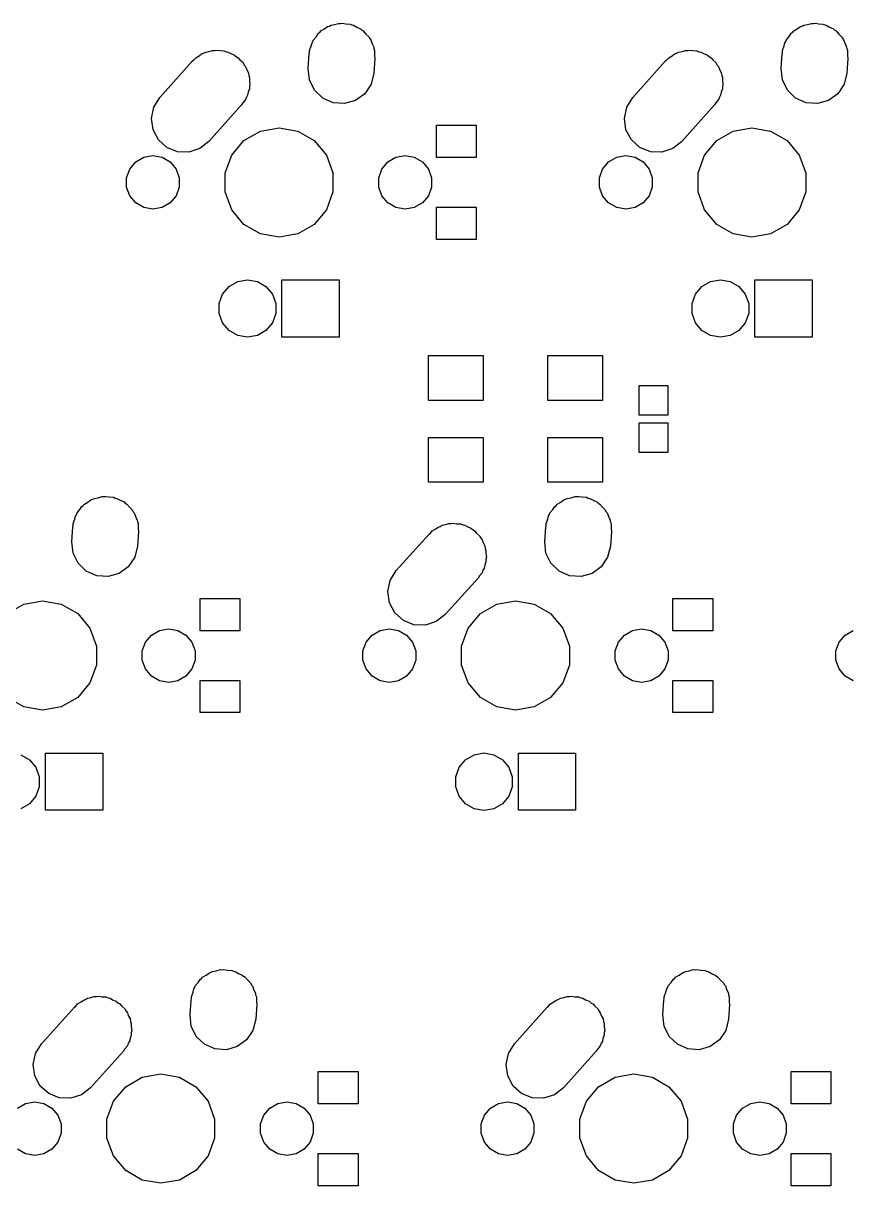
# Model space of a CAD drawing. Extents: x 50 to 349, y -142 to -48.
# Drawn here: x 256.4 to 289.69, y -97.55 to -50.74 of the extents above; entities that cross this region are included whole.
import ezdxf

# ---------------------------------------------------------------- set-up
doc = ezdxf.new("R2010")
doc.units = 0
doc.header["$MEASUREMENT"] = 0
doc.layers.add('BLACK', color=7, linetype='CONTINUOUS')

msp = doc.modelspace()

# ---------------------------------------------------------------- linework, layer by layer
at = {"layer": 'Black'}
for p, q in [((268.385, -51.0511), (268.527, -50.9691)), ((268.527, -50.9691), (268.658, -50.8735)), ((268.658, -50.8735), (268.727, -50.8538)), ((268.727, -50.8538), (268.785, -50.8202)), ((268.785, -50.8202), (268.937, -50.7934)), ((268.937, -50.7934), (269.101, -50.7462)), ((269.101, -50.7462), (269.175, -50.7514)), ((269.175, -50.7514), (269.24, -50.7399)), ((269.24, -50.7399), (269.388, -50.7661)), ((269.388, -50.7661), (269.56, -50.7779)), ((269.56, -50.7779), (269.629, -50.8085)), ((269.629, -50.8085), (269.695, -50.8202)), ((269.695, -50.8202), (269.828, -50.8971)), ((269.828, -50.8971), (269.98, -50.9647)), ((269.98, -50.9647), (270.033, -51.0152)), ((270.033, -51.0152), (270.095, -51.0511)), ((287.435, -51.0511), (287.577, -50.9691)), ((287.577, -50.9691), (287.708, -50.8735)), ((287.708, -50.8735), (287.777, -50.8538)), ((287.777, -50.8538), (287.835, -50.8202)), ((287.835, -50.8202), (287.987, -50.7934)), ((287.987, -50.7934), (288.151, -50.7462)), ((288.151, -50.7462), (288.225, -50.7514)), ((288.225, -50.7514), (288.29, -50.7399)), ((288.29, -50.7399), (288.438, -50.7661)), ((288.438, -50.7661), (288.61, -50.7779)), ((288.61, -50.7779), (288.679, -50.8085)), ((288.679, -50.8085), (288.745, -50.8202)), ((288.745, -50.8202), (288.878, -50.8971)), ((288.878, -50.8971), (289.03, -50.9647)), ((289.03, -50.9647), (289.083, -51.0152)), ((289.083, -51.0152), (289.145, -51.0511)), ((268.029, -51.5261), (268.061, -51.4789)), ((268.061, -51.4789), (268.088, -51.405)), ((268.088, -51.405), (268.204, -51.2673)), ((268.204, -51.2673), (268.286, -51.1443)), ((268.286, -51.1443), (268.339, -51.1061)), ((268.339, -51.1061), (268.385, -51.0511)), ((270.095, -51.0511), (270.2, -51.1768)), ((270.2, -51.1768), (270.312, -51.284)), ((270.312, -51.284), (270.341, -51.3447)), ((270.341, -51.3447), (270.392, -51.405)), ((270.392, -51.405), (270.453, -51.5738)), ((287.079, -51.5261), (287.111, -51.4789)), ((287.111, -51.4789), (287.138, -51.405)), ((287.138, -51.405), (287.254, -51.2673)), ((287.254, -51.2673), (287.336, -51.1443)), ((287.336, -51.1443), (287.389, -51.1061)), ((287.389, -51.1061), (287.435, -51.0511)), ((289.145, -51.0511), (289.25, -51.1768)), ((289.25, -51.1768), (289.362, -51.284)), ((289.362, -51.284), (289.391, -51.3447)), ((289.391, -51.3447), (289.442, -51.405)), ((289.442, -51.405), (289.503, -51.5738)), ((263.582, -51.9746), (263.661, -51.9488)), ((263.661, -51.9488), (263.745, -51.9002)), ((263.745, -51.9002), (263.885, -51.8754)), ((263.885, -51.8754), (264.019, -51.8317)), ((264.019, -51.8317), (264.115, -51.8349)), ((264.115, -51.8349), (264.2, -51.8199)), ((264.2, -51.8199), (264.324, -51.8418)), ((264.324, -51.8418), (264.479, -51.8469)), ((264.479, -51.8469), (264.578, -51.8865)), ((264.578, -51.8865), (264.655, -51.9002)), ((264.655, -51.9002), (264.754, -51.9576)), ((264.754, -51.9576), (264.906, -52.0186)), ((267.919, -51.9727), (267.93, -51.926)), ((267.93, -51.839), (267.998, -51.6522)), ((267.93, -51.926), (267.93, -51.839)), ((267.998, -51.6522), (268.029, -51.5261)), ((270.453, -51.5738), (270.514, -51.6974)), ((270.514, -51.6974), (270.52, -51.7573)), ((270.52, -51.7573), (270.55, -51.839)), ((270.55, -51.839), (270.55, -52.0378)), ((282.632, -51.9746), (282.711, -51.9488)), ((282.711, -51.9488), (282.795, -51.9002)), ((282.795, -51.9002), (282.935, -51.8754)), ((282.935, -51.8754), (283.069, -51.8317)), ((283.069, -51.8317), (283.165, -51.8349)), ((283.165, -51.8349), (283.25, -51.8199)), ((283.25, -51.8199), (283.374, -51.8418)), ((283.374, -51.8418), (283.529, -51.8469)), ((283.529, -51.8469), (283.628, -51.8865)), ((283.628, -51.8865), (283.705, -51.9002)), ((283.705, -51.9002), (283.804, -51.9576)), ((283.804, -51.9576), (283.956, -52.0186)), ((286.969, -51.9727), (286.98, -51.926)), ((286.98, -51.839), (287.048, -51.6522)), ((286.98, -51.926), (286.98, -51.839)), ((287.048, -51.6522), (287.079, -51.5261)), ((289.503, -51.5738), (289.564, -51.6974)), ((289.564, -51.6974), (289.57, -51.7573)), ((289.57, -51.7573), (289.6, -51.839)), ((289.6, -51.839), (289.6, -52.0378)), ((261.898, -53.7317), (263.22, -52.2586)), ((263.22, -52.2586), (263.274, -52.2163)), ((263.274, -52.2163), (263.345, -52.1311)), ((263.345, -52.1311), (263.486, -52.0497)), ((263.486, -52.0497), (263.582, -51.9746)), ((264.906, -52.0186), (264.989, -52.0932)), ((264.989, -52.0932), (265.055, -52.1311)), ((265.055, -52.1311), (265.126, -52.2162)), ((265.126, -52.2162), (265.249, -52.3259)), ((265.249, -52.3259), (265.301, -52.4249)), ((265.301, -52.4249), (265.352, -52.485)), ((267.878, -52.565), (267.919, -51.9727)), ((270.562, -52.155), (270.521, -52.7473)), ((270.55, -52.0378), (270.562, -52.155)), ((280.948, -53.7317), (282.27, -52.2586)), ((282.27, -52.2586), (282.324, -52.2163)), ((282.324, -52.2163), (282.395, -52.1311)), ((282.395, -52.1311), (282.536, -52.0497)), ((282.536, -52.0497), (282.632, -51.9746)), ((283.956, -52.0186), (284.039, -52.0932)), ((284.039, -52.0932), (284.105, -52.1311)), ((284.105, -52.1311), (284.176, -52.2162)), ((284.176, -52.2162), (284.299, -52.3259)), ((284.299, -52.3259), (284.351, -52.4249)), ((284.351, -52.4249), (284.402, -52.485)), ((286.928, -52.565), (286.969, -51.9727)), ((289.612, -52.155), (289.571, -52.7473)), ((289.6, -52.0378), (289.612, -52.155)), ((265.352, -52.485), (265.391, -52.5929)), ((265.391, -52.5929), (265.465, -52.7318)), ((265.465, -52.7318), (265.48, -52.8383)), ((265.48, -52.8383), (265.51, -52.919)), ((267.926, -53.0226), (267.878, -52.565)), ((270.521, -52.7473), (270.411, -53.1939)), ((284.402, -52.485), (284.441, -52.5929)), ((284.441, -52.5929), (284.515, -52.7318)), ((284.515, -52.7318), (284.53, -52.8383)), ((284.53, -52.8383), (284.56, -52.919)), ((286.976, -53.0226), (286.928, -52.565)), ((289.571, -52.7473), (289.461, -53.1939)), ((265.51, -52.919), (265.51, -53.0447)), ((265.51, -53.0447), (265.53, -53.1874)), ((265.53, -53.1874), (265.51, -53.2837)), ((265.51, -53.2837), (265.51, -53.381)), ((268.128, -53.436), (267.926, -53.0226)), ((270.411, -53.1939), (270.154, -53.5757)), ((284.56, -52.919), (284.56, -53.0447)), ((284.56, -53.0447), (284.58, -53.1874)), ((284.58, -53.1874), (284.56, -53.2837)), ((284.56, -53.2837), (284.56, -53.381)), ((287.178, -53.436), (286.976, -53.0226)), ((289.461, -53.1939), (289.204, -53.5757)), ((261.655, -54.1223), (261.898, -53.7317)), ((265.352, -53.815), (265.247, -53.9397)), ((265.39, -53.7105), (265.352, -53.815)), ((265.435, -53.6377), (265.39, -53.7105)), ((265.461, -53.5147), (265.435, -53.6377)), ((265.51, -53.381), (265.461, -53.5147)), ((268.46, -53.7553), (268.128, -53.436)), ((268.88, -53.9421), (268.46, -53.7553)), ((270.154, -53.5757), (269.782, -53.8465)), ((280.705, -54.1223), (280.948, -53.7317)), ((284.402, -53.815), (284.297, -53.9397)), ((284.44, -53.7105), (284.402, -53.815)), ((284.485, -53.6377), (284.44, -53.7105)), ((284.511, -53.5147), (284.485, -53.6377)), ((284.56, -53.381), (284.511, -53.5147)), ((287.51, -53.7553), (287.178, -53.436)), ((287.93, -53.9421), (287.51, -53.7553)), ((289.204, -53.5757), (288.832, -53.8465)), ((261.56, -54.5726), (261.655, -54.1223)), ((265.192, -54.0283), (263.87, -55.5014)), ((265.247, -53.9397), (265.192, -54.0283)), ((269.339, -53.9738), (268.88, -53.9421)), ((269.782, -53.8465), (269.339, -53.9738)), ((280.61, -54.5726), (280.705, -54.1223)), ((284.242, -54.0283), (282.92, -55.5014)), ((284.297, -53.9397), (284.242, -54.0283)), ((288.389, -53.9738), (287.93, -53.9421)), ((288.832, -53.8465), (288.389, -53.9738)), ((261.625, -55.0282), (261.56, -54.5726)), ((280.675, -55.0282), (280.61, -54.5726)), ((261.841, -55.4341), (261.625, -55.0282)), ((265.284, -55.463), (265.947, -55.0805)), ((265.947, -55.0805), (266.7, -54.9477)), ((266.7, -54.9477), (267.453, -55.0805)), ((267.453, -55.0805), (268.116, -55.463)), ((273.044, -56.15), (273.044, -54.85)), ((273.044, -54.85), (274.644, -54.85)), ((274.644, -54.85), (274.644, -56.15)), ((280.891, -55.4341), (280.675, -55.0282)), ((284.334, -55.463), (284.997, -55.0805)), ((284.997, -55.0805), (285.75, -54.9477)), ((285.75, -54.9477), (286.503, -55.0805)), ((286.503, -55.0805), (287.166, -55.463)), ((262.184, -55.7414), (261.841, -55.4341)), ((263.87, -55.5014), (263.508, -55.7854)), ((264.793, -56.0489), (265.284, -55.463)), ((268.116, -55.463), (268.607, -56.0489)), ((281.234, -55.7414), (280.891, -55.4341)), ((282.92, -55.5014), (282.558, -55.7854)), ((283.843, -56.0489), (284.334, -55.463)), ((287.166, -55.463), (287.657, -56.0489)), ((260.926, -56.3234), (261.251, -56.136)), ((261.251, -56.136), (261.62, -56.0709)), ((261.62, -56.0709), (261.989, -56.136)), ((261.989, -56.136), (262.314, -56.3234)), ((262.611, -55.9131), (262.184, -55.7414)), ((263.071, -55.9283), (262.611, -55.9131)), ((263.508, -55.7854), (263.071, -55.9283)), ((264.531, -56.7676), (264.793, -56.0489)), ((268.607, -56.0489), (268.869, -56.7676)), ((271.086, -56.3234), (271.411, -56.136)), ((271.411, -56.136), (271.78, -56.0709)), ((271.78, -56.0709), (272.149, -56.136)), ((272.149, -56.136), (272.474, -56.3234)), ((274.644, -56.15), (273.044, -56.15)), ((279.976, -56.3234), (280.301, -56.136)), ((280.301, -56.136), (280.67, -56.0709)), ((280.67, -56.0709), (281.039, -56.136)), ((281.039, -56.136), (281.364, -56.3234)), ((281.661, -55.9131), (281.234, -55.7414)), ((282.121, -55.9283), (281.661, -55.9131)), ((282.558, -55.7854), (282.121, -55.9283)), ((283.581, -56.7676), (283.843, -56.0489)), ((287.657, -56.0489), (287.919, -56.7676)), ((260.557, -56.9626), (260.685, -56.6104)), ((260.685, -56.6104), (260.926, -56.3234)), ((262.314, -56.3234), (262.555, -56.6104)), ((262.555, -56.6104), (262.683, -56.9626)), ((270.717, -56.9626), (270.845, -56.6104)), ((270.845, -56.6104), (271.086, -56.3234)), ((272.474, -56.3234), (272.715, -56.6104)), ((272.715, -56.6104), (272.843, -56.9626)), ((279.607, -56.9626), (279.735, -56.6104)), ((279.735, -56.6104), (279.976, -56.3234)), ((281.364, -56.3234), (281.605, -56.6104)), ((281.605, -56.6104), (281.733, -56.9626)), ((260.557, -57.3374), (260.557, -56.9626)), ((262.683, -56.9626), (262.683, -57.3374)), ((264.531, -57.5324), (264.531, -56.7676)), ((268.869, -56.7676), (268.869, -57.5324)), ((270.717, -57.3374), (270.717, -56.9626)), ((272.843, -56.9626), (272.843, -57.3374)), ((279.607, -57.3374), (279.607, -56.9626)), ((281.733, -56.9626), (281.733, -57.3374)), ((283.581, -57.5324), (283.581, -56.7676)), ((287.919, -56.7676), (287.919, -57.5324)), ((260.685, -57.6896), (260.557, -57.3374)), ((262.683, -57.3374), (262.555, -57.6896)), ((264.793, -58.2511), (264.531, -57.5324)), ((268.869, -57.5324), (268.607, -58.2511)), ((270.845, -57.6896), (270.717, -57.3374)), ((272.843, -57.3374), (272.715, -57.6896)), ((279.735, -57.6896), (279.607, -57.3374)), ((281.733, -57.3374), (281.605, -57.6896)), ((283.843, -58.2511), (283.581, -57.5324)), ((287.919, -57.5324), (287.657, -58.2511)), ((260.926, -57.9766), (260.685, -57.6896)), ((261.251, -58.164), (260.926, -57.9766)), ((262.314, -57.9766), (261.989, -58.164)), ((262.555, -57.6896), (262.314, -57.9766)), ((271.086, -57.9766), (270.845, -57.6896)), ((271.411, -58.164), (271.086, -57.9766)), ((272.474, -57.9766), (272.149, -58.164)), ((272.715, -57.6896), (272.474, -57.9766)), ((279.976, -57.9766), (279.735, -57.6896)), ((280.301, -58.164), (279.976, -57.9766)), ((281.364, -57.9766), (281.039, -58.164)), ((281.605, -57.6896), (281.364, -57.9766)), ((261.62, -58.2291), (261.251, -58.164)), ((261.989, -58.164), (261.62, -58.2291)), ((265.284, -58.837), (264.793, -58.2511)), ((268.607, -58.2511), (268.116, -58.837)), ((271.78, -58.2291), (271.411, -58.164)), ((272.149, -58.164), (271.78, -58.2291)), ((273.044, -59.45), (273.044, -58.15)), ((273.044, -58.15), (274.644, -58.15)), ((274.644, -58.15), (274.644, -59.45)), ((280.67, -58.2291), (280.301, -58.164)), ((281.039, -58.164), (280.67, -58.2291)), ((284.334, -58.837), (283.843, -58.2511)), ((287.657, -58.2511), (287.166, -58.837)), ((265.947, -59.2195), (265.284, -58.837)), ((268.116, -58.837), (267.453, -59.2195)), ((284.997, -59.2195), (284.334, -58.837)), ((287.166, -58.837), (286.503, -59.2195)), ((266.7, -59.3523), (265.947, -59.2195)), ((267.453, -59.2195), (266.7, -59.3523)), ((285.75, -59.3523), (284.997, -59.2195)), ((286.503, -59.2195), (285.75, -59.3523)), ((274.644, -59.45), (273.044, -59.45)), ((264.686, -61.3438), (265.034, -61.1429)), ((265.034, -61.1429), (265.43, -61.0731)), ((265.43, -61.0731), (265.826, -61.1429)), ((265.826, -61.1429), (266.174, -61.3438)), ((266.817, -63.3825), (266.817, -61.0775)), ((266.817, -61.0775), (269.123, -61.0775)), ((269.123, -61.0775), (269.123, -63.3825)), ((283.736, -61.3438), (284.084, -61.1429)), ((284.084, -61.1429), (284.48, -61.0731)), ((284.48, -61.0731), (284.876, -61.1429)), ((284.876, -61.1429), (285.224, -61.3438)), ((285.868, -63.3825), (285.868, -61.0775)), ((285.868, -61.0775), (288.173, -61.0775)), ((288.173, -61.0775), (288.173, -63.3825)), ((264.291, -62.0291), (264.428, -61.6515)), ((264.428, -61.6515), (264.686, -61.3438)), ((266.174, -61.3438), (266.432, -61.6515)), ((266.432, -61.6515), (266.569, -62.0291)), ((283.341, -62.0291), (283.478, -61.6515)), ((283.478, -61.6515), (283.736, -61.3438)), ((285.224, -61.3438), (285.482, -61.6515)), ((285.482, -61.6515), (285.619, -62.0291)), ((264.291, -62.4309), (264.291, -62.0291)), ((266.569, -62.0291), (266.569, -62.4309)), ((283.341, -62.4309), (283.341, -62.0291)), ((285.619, -62.0291), (285.619, -62.4309)), ((264.428, -62.8085), (264.291, -62.4309)), ((266.569, -62.4309), (266.432, -62.8085)), ((283.478, -62.8085), (283.341, -62.4309)), ((285.619, -62.4309), (285.482, -62.8085)), ((264.686, -63.1162), (264.428, -62.8085)), ((265.034, -63.3171), (264.686, -63.1162)), ((266.174, -63.1162), (265.826, -63.3171)), ((266.432, -62.8085), (266.174, -63.1162)), ((283.736, -63.1162), (283.478, -62.8085)), ((284.084, -63.3171), (283.736, -63.1162)), ((285.224, -63.1162), (284.876, -63.3171)), ((285.482, -62.8085), (285.224, -63.1162)), ((265.43, -63.3869), (265.034, -63.3171)), ((265.826, -63.3171), (265.43, -63.3869)), ((269.123, -63.3825), (266.817, -63.3825)), ((284.48, -63.3869), (284.084, -63.3171)), ((284.876, -63.3171), (284.48, -63.3869)), ((288.173, -63.3825), (285.868, -63.3825)), ((272.725, -65.925), (272.725, -64.125)), ((272.725, -64.125), (274.925, -64.125)), ((274.925, -64.125), (274.925, -65.925)), ((277.525, -65.925), (277.525, -64.125)), ((277.525, -64.125), (279.725, -64.125)), ((279.725, -64.125), (279.725, -65.925)), ((281.206, -66.525), (281.206, -65.325)), ((281.206, -65.325), (282.356, -65.325)), ((282.356, -65.325), (282.356, -66.525)), ((274.925, -65.925), (272.725, -65.925)), ((279.725, -65.925), (277.525, -65.925)), ((282.356, -66.525), (281.206, -66.525)), ((281.206, -68.025), (281.206, -66.825)), ((281.206, -66.825), (282.356, -66.825)), ((282.356, -66.825), (282.356, -68.025)), ((272.725, -69.225), (272.725, -67.425)), ((272.725, -67.425), (274.925, -67.425)), ((274.925, -67.425), (274.925, -69.225)), ((277.525, -69.225), (277.525, -67.425)), ((277.525, -67.425), (279.725, -67.425)), ((279.725, -67.425), (279.725, -69.225)), ((282.356, -68.025), (281.206, -68.025)), ((274.925, -69.225), (272.725, -69.225)), ((279.725, -69.225), (277.525, -69.225)), ((258.679, -70.3173), (258.761, -70.1943)), ((258.761, -70.1943), (258.814, -70.1561)), ((258.814, -70.1561), (258.86, -70.1011)), ((258.86, -70.1011), (259.002, -70.0191)), ((259.002, -70.0191), (259.133, -69.9235)), ((259.133, -69.9235), (259.202, -69.9038)), ((259.202, -69.9038), (259.26, -69.8702)), ((259.26, -69.8702), (259.412, -69.8434)), ((259.412, -69.8434), (259.576, -69.7962)), ((259.576, -69.7962), (259.65, -69.8014)), ((259.65, -69.8014), (259.715, -69.7899)), ((259.715, -69.7899), (259.863, -69.8161)), ((259.863, -69.8161), (260.035, -69.8279)), ((260.035, -69.8279), (260.104, -69.8584)), ((260.104, -69.8584), (260.17, -69.8702)), ((260.17, -69.8702), (260.303, -69.9471)), ((260.303, -69.9471), (260.455, -70.0147)), ((260.455, -70.0147), (260.508, -70.0652)), ((260.508, -70.0652), (260.57, -70.1011)), ((260.57, -70.1011), (260.675, -70.2268)), ((277.729, -70.3173), (277.811, -70.1943)), ((277.811, -70.1943), (277.864, -70.1561)), ((277.864, -70.1561), (277.91, -70.1011)), ((277.91, -70.1011), (278.052, -70.0191)), ((278.052, -70.0191), (278.183, -69.9235)), ((278.183, -69.9235), (278.252, -69.9038)), ((278.252, -69.9038), (278.31, -69.8702)), ((278.31, -69.8702), (278.462, -69.8434)), ((278.462, -69.8434), (278.626, -69.7962)), ((278.626, -69.7962), (278.7, -69.8014)), ((278.7, -69.8014), (278.765, -69.7899)), ((278.765, -69.7899), (278.913, -69.8161)), ((278.913, -69.8161), (279.085, -69.8279)), ((279.085, -69.8279), (279.154, -69.8584)), ((279.154, -69.8584), (279.22, -69.8702)), ((279.22, -69.8702), (279.353, -69.9471)), ((279.353, -69.9471), (279.505, -70.0147)), ((279.505, -70.0147), (279.558, -70.0652)), ((279.558, -70.0652), (279.62, -70.1011)), ((279.62, -70.1011), (279.725, -70.2268)), ((258.473, -70.7022), (258.504, -70.5761)), ((258.504, -70.5761), (258.536, -70.5289)), ((258.536, -70.5289), (258.563, -70.455)), ((258.563, -70.455), (258.679, -70.3173)), ((260.675, -70.2268), (260.787, -70.334)), ((260.787, -70.334), (260.816, -70.3947)), ((260.816, -70.3947), (260.867, -70.455)), ((260.867, -70.455), (260.928, -70.6238)), ((260.928, -70.6238), (260.989, -70.7474)), ((277.523, -70.7022), (277.554, -70.5761)), ((277.554, -70.5761), (277.586, -70.5289)), ((277.586, -70.5289), (277.613, -70.455)), ((277.613, -70.455), (277.729, -70.3173)), ((279.725, -70.2268), (279.837, -70.334)), ((279.837, -70.334), (279.866, -70.3947)), ((279.866, -70.3947), (279.917, -70.455)), ((279.917, -70.455), (279.978, -70.6238)), ((279.978, -70.6238), (280.039, -70.7474)), ((258.353, -71.615), (258.394, -71.0227)), ((258.394, -71.0227), (258.405, -70.976)), ((258.405, -70.889), (258.473, -70.7022)), ((258.405, -70.976), (258.405, -70.889)), ((260.989, -70.7474), (260.995, -70.8073)), ((260.995, -70.8073), (261.025, -70.889)), ((261.025, -70.889), (261.025, -71.0878)), ((261.025, -71.0878), (261.037, -71.205)), ((272.87, -71.1811), (273.011, -71.0997)), ((273.011, -71.0997), (273.107, -71.0246)), ((273.107, -71.0246), (273.186, -70.9988)), ((273.186, -70.9988), (273.27, -70.9502)), ((273.27, -70.9502), (273.41, -70.9254)), ((273.41, -70.9254), (273.544, -70.8817)), ((273.544, -70.8817), (273.64, -70.8849)), ((273.64, -70.8849), (273.725, -70.8699)), ((273.725, -70.8699), (273.849, -70.8918)), ((273.849, -70.8918), (274.004, -70.8969)), ((274.004, -70.8969), (274.103, -70.9365)), ((274.103, -70.9365), (274.18, -70.9502)), ((274.18, -70.9502), (274.279, -71.0076)), ((274.279, -71.0076), (274.431, -71.0686)), ((274.431, -71.0686), (274.514, -71.1432)), ((274.514, -71.1432), (274.58, -71.1811)), ((277.403, -71.615), (277.444, -71.0227)), ((277.444, -71.0227), (277.455, -70.976)), ((277.455, -70.889), (277.523, -70.7022)), ((277.455, -70.976), (277.455, -70.889)), ((280.039, -70.7474), (280.045, -70.8073)), ((280.045, -70.8073), (280.075, -70.889)), ((280.075, -70.889), (280.075, -71.0878)), ((280.075, -71.0878), (280.087, -71.205)), ((258.401, -72.0726), (258.353, -71.615)), ((261.037, -71.205), (260.996, -71.7973)), ((271.423, -72.7817), (272.745, -71.3086)), ((272.745, -71.3086), (272.799, -71.2663)), ((272.799, -71.2663), (272.87, -71.1811)), ((274.58, -71.1811), (274.651, -71.2662)), ((274.651, -71.2662), (274.774, -71.3759)), ((274.774, -71.3759), (274.826, -71.4749)), ((274.826, -71.4749), (274.877, -71.535)), ((274.877, -71.535), (274.916, -71.6429)), ((277.451, -72.0726), (277.403, -71.615)), ((280.087, -71.205), (280.046, -71.7973)), ((258.603, -72.486), (258.401, -72.0726)), ((260.996, -71.7973), (260.886, -72.2439)), ((274.916, -71.6429), (274.99, -71.7818)), ((274.99, -71.7818), (275.005, -71.8883)), ((275.005, -71.8883), (275.035, -71.969)), ((275.035, -71.969), (275.035, -72.0947)), ((277.653, -72.486), (277.451, -72.0726)), ((280.046, -71.7973), (279.936, -72.2439)), ((258.935, -72.8053), (258.603, -72.486)), ((260.886, -72.2439), (260.629, -72.6257)), ((275.035, -72.431), (274.986, -72.5647)), ((275.035, -72.0947), (275.055, -72.2374)), ((275.055, -72.2374), (275.035, -72.3337)), ((275.035, -72.3337), (275.035, -72.431)), ((277.985, -72.8053), (277.653, -72.486)), ((279.936, -72.2439), (279.679, -72.6257)), ((259.355, -72.9921), (258.935, -72.8053)), ((259.814, -73.0238), (259.355, -72.9921)), ((260.257, -72.8965), (259.814, -73.0238)), ((260.629, -72.6257), (260.257, -72.8965)), ((271.18, -73.1723), (271.423, -72.7817)), ((274.772, -72.9897), (274.717, -73.0783)), ((274.877, -72.865), (274.772, -72.9897)), ((274.915, -72.7605), (274.877, -72.865)), ((274.96, -72.6877), (274.915, -72.7605)), ((274.986, -72.5647), (274.96, -72.6877)), ((278.405, -72.9921), (277.985, -72.8053)), ((278.864, -73.0238), (278.405, -72.9921)), ((279.307, -72.8965), (278.864, -73.0238)), ((279.679, -72.6257), (279.307, -72.8965)), ((271.085, -73.6226), (271.18, -73.1723)), ((274.717, -73.0783), (273.395, -74.5514)), ((263.519, -75.2), (263.519, -73.9)), ((263.519, -73.9), (265.119, -73.9)), ((265.119, -73.9), (265.119, -75.2)), ((271.15, -74.0782), (271.085, -73.6226)), ((282.569, -75.2), (282.569, -73.9)), ((282.569, -73.9), (284.169, -73.9)), ((284.169, -73.9), (284.169, -75.2)), ((255.759, -74.513), (256.422, -74.1305)), ((256.422, -74.1305), (257.175, -73.9977)), ((257.175, -73.9977), (257.928, -74.1305)), ((257.928, -74.1305), (258.591, -74.513)), ((271.366, -74.4841), (271.15, -74.0782)), ((274.809, -74.513), (275.472, -74.1305)), ((275.472, -74.1305), (276.225, -73.9977)), ((276.225, -73.9977), (276.978, -74.1305)), ((276.978, -74.1305), (277.641, -74.513)), ((258.591, -74.513), (259.082, -75.0989)), ((271.709, -74.7914), (271.366, -74.4841)), ((272.136, -74.9631), (271.709, -74.7914)), ((273.033, -74.8354), (272.596, -74.9783)), ((273.395, -74.5514), (273.033, -74.8354)), ((274.318, -75.0989), (274.809, -74.513)), ((277.641, -74.513), (278.132, -75.0989)), ((259.082, -75.0989), (259.344, -75.8176)), ((261.561, -75.3734), (261.886, -75.186)), ((261.886, -75.186), (262.255, -75.1209)), ((262.255, -75.1209), (262.624, -75.186)), ((262.624, -75.186), (262.949, -75.3734)), ((265.119, -75.2), (263.519, -75.2)), ((270.451, -75.3734), (270.776, -75.186)), ((270.776, -75.186), (271.145, -75.1209)), ((271.145, -75.1209), (271.514, -75.186)), ((271.514, -75.186), (271.839, -75.3734)), ((272.596, -74.9783), (272.136, -74.9631)), ((274.056, -75.8176), (274.318, -75.0989)), ((278.132, -75.0989), (278.394, -75.8176)), ((280.611, -75.3734), (280.936, -75.186)), ((280.936, -75.186), (281.305, -75.1209)), ((281.305, -75.1209), (281.674, -75.186)), ((281.674, -75.186), (281.999, -75.3734)), ((284.169, -75.2), (282.569, -75.2)), ((289.501, -75.3734), (289.826, -75.186)), ((259.344, -75.8176), (259.344, -76.5824)), ((261.192, -76.0126), (261.32, -75.6604)), ((261.32, -75.6604), (261.561, -75.3734)), ((262.949, -75.3734), (263.19, -75.6604)), ((263.19, -75.6604), (263.318, -76.0126)), ((270.082, -76.0126), (270.21, -75.6604)), ((270.21, -75.6604), (270.451, -75.3734)), ((271.839, -75.3734), (272.08, -75.6604)), ((272.08, -75.6604), (272.208, -76.0126)), ((274.056, -76.5824), (274.056, -75.8176)), ((278.394, -75.8176), (278.394, -76.5824)), ((280.242, -76.0126), (280.37, -75.6604)), ((280.37, -75.6604), (280.611, -75.3734)), ((281.999, -75.3734), (282.24, -75.6604)), ((282.24, -75.6604), (282.368, -76.0126)), ((289.132, -76.0126), (289.26, -75.6604)), ((289.26, -75.6604), (289.501, -75.3734)), ((261.192, -76.3874), (261.192, -76.0126)), ((263.318, -76.0126), (263.318, -76.3874)), ((270.082, -76.3874), (270.082, -76.0126)), ((272.208, -76.0126), (272.208, -76.3874)), ((280.242, -76.3874), (280.242, -76.0126)), ((282.368, -76.0126), (282.368, -76.3874)), ((289.132, -76.3874), (289.132, -76.0126)), ((259.344, -76.5824), (259.082, -77.3011)), ((261.32, -76.7396), (261.192, -76.3874)), ((261.561, -77.0266), (261.32, -76.7396)), ((263.19, -76.7396), (262.949, -77.0266)), ((263.318, -76.3874), (263.19, -76.7396)), ((270.21, -76.7396), (270.082, -76.3874)), ((270.451, -77.0266), (270.21, -76.7396)), ((272.08, -76.7396), (271.839, -77.0266)), ((272.208, -76.3874), (272.08, -76.7396)), ((274.318, -77.3011), (274.056, -76.5824)), ((278.394, -76.5824), (278.132, -77.3011)), ((280.37, -76.7396), (280.242, -76.3874)), ((280.611, -77.0266), (280.37, -76.7396)), ((282.24, -76.7396), (281.999, -77.0266)), ((282.368, -76.3874), (282.24, -76.7396)), ((289.26, -76.7396), (289.132, -76.3874)), ((289.501, -77.0266), (289.26, -76.7396)), ((261.886, -77.214), (261.561, -77.0266)), ((262.255, -77.2791), (261.886, -77.214)), ((262.624, -77.214), (262.255, -77.2791)), ((262.949, -77.0266), (262.624, -77.214)), ((263.519, -78.5), (263.519, -77.2)), ((263.519, -77.2), (265.119, -77.2)), ((265.119, -77.2), (265.119, -78.5)), ((270.776, -77.214), (270.451, -77.0266)), ((271.145, -77.2791), (270.776, -77.214)), ((271.514, -77.214), (271.145, -77.2791)), ((271.839, -77.0266), (271.514, -77.214)), ((280.936, -77.214), (280.611, -77.0266)), ((281.305, -77.2791), (280.936, -77.214)), ((281.674, -77.214), (281.305, -77.2791)), ((281.999, -77.0266), (281.674, -77.214)), ((282.569, -78.5), (282.569, -77.2)), ((282.569, -77.2), (284.169, -77.2)), ((284.169, -77.2), (284.169, -78.5)), ((289.826, -77.214), (289.501, -77.0266)), ((259.082, -77.3011), (258.591, -77.887)), ((274.809, -77.887), (274.318, -77.3011)), ((278.132, -77.3011), (277.641, -77.887)), ((256.422, -78.2695), (255.759, -77.887)), ((258.591, -77.887), (257.928, -78.2695)), ((275.472, -78.2695), (274.809, -77.887)), ((277.641, -77.887), (276.978, -78.2695)), ((257.175, -78.4023), (256.422, -78.2695)), ((257.928, -78.2695), (257.175, -78.4023)), ((265.119, -78.5), (263.519, -78.5)), ((276.225, -78.4023), (275.472, -78.2695)), ((276.978, -78.2695), (276.225, -78.4023)), ((284.169, -78.5), (282.569, -78.5)), ((256.301, -80.1929), (256.649, -80.3938)), ((256.649, -80.3938), (256.907, -80.7015)), ((257.292, -82.4325), (257.292, -80.1275)), ((257.292, -80.1275), (259.597, -80.1275)), ((259.597, -80.1275), (259.597, -82.4325)), ((273.953, -80.7015), (274.211, -80.3938)), ((274.211, -80.3938), (274.559, -80.1929)), ((274.559, -80.1929), (274.955, -80.1231)), ((274.955, -80.1231), (275.351, -80.1929)), ((275.351, -80.1929), (275.699, -80.3938)), ((275.699, -80.3938), (275.957, -80.7015)), ((276.342, -82.4325), (276.342, -80.1275)), ((276.342, -80.1275), (278.647, -80.1275)), ((278.647, -80.1275), (278.647, -82.4325)), ((256.907, -80.7015), (257.044, -81.0791)), ((273.816, -81.0791), (273.953, -80.7015)), ((275.957, -80.7015), (276.094, -81.0791)), ((257.044, -81.0791), (257.044, -81.4809)), ((273.816, -81.4809), (273.816, -81.0791)), ((276.094, -81.0791), (276.094, -81.4809)), ((256.907, -81.8585), (256.649, -82.1662)), ((257.044, -81.4809), (256.907, -81.8585)), ((273.953, -81.8585), (273.816, -81.4809)), ((274.211, -82.1662), (273.953, -81.8585)), ((275.957, -81.8585), (275.699, -82.1662)), ((276.094, -81.4809), (275.957, -81.8585)), ((256.649, -82.1662), (256.301, -82.3671)), ((274.559, -82.3671), (274.211, -82.1662)), ((274.955, -82.4369), (274.559, -82.3671)), ((275.351, -82.3671), (274.955, -82.4369)), ((275.699, -82.1662), (275.351, -82.3671)), ((259.597, -82.4325), (257.292, -82.4325)), ((278.647, -82.4325), (276.342, -82.4325)), ((263.964, -88.9538), (264.023, -88.9202)), ((264.023, -88.9202), (264.174, -88.8934)), ((264.174, -88.8934), (264.338, -88.8462)), ((264.338, -88.8462), (264.413, -88.8514)), ((264.413, -88.8514), (264.477, -88.8399)), ((264.477, -88.8399), (264.626, -88.8661)), ((264.626, -88.8661), (264.797, -88.8779)), ((264.797, -88.8779), (264.866, -88.9085)), ((264.866, -88.9085), (264.932, -88.9202)), ((264.932, -88.9202), (265.066, -88.9971)), ((283.014, -88.9538), (283.073, -88.9202)), ((283.073, -88.9202), (283.224, -88.8934)), ((283.224, -88.8934), (283.388, -88.8462)), ((283.388, -88.8462), (283.463, -88.8514)), ((283.463, -88.8514), (283.527, -88.8399)), ((283.527, -88.8399), (283.676, -88.8661)), ((283.676, -88.8661), (283.847, -88.8779)), ((283.847, -88.8779), (283.916, -88.9085)), ((283.916, -88.9085), (283.982, -88.9202)), ((283.982, -88.9202), (284.116, -88.9971)), ((263.326, -89.505), (263.441, -89.3673)), ((263.441, -89.3673), (263.524, -89.2443)), ((263.524, -89.2443), (263.576, -89.2061)), ((263.576, -89.2061), (263.623, -89.1511)), ((263.623, -89.1511), (263.765, -89.0691)), ((263.765, -89.0691), (263.896, -88.9735)), ((263.896, -88.9735), (263.964, -88.9538)), ((265.066, -88.9971), (265.218, -89.0647)), ((265.218, -89.0647), (265.27, -89.1152)), ((265.27, -89.1152), (265.332, -89.1511)), ((265.332, -89.1511), (265.438, -89.2768)), ((265.438, -89.2768), (265.549, -89.384)), ((265.549, -89.384), (265.579, -89.4447)), ((282.376, -89.505), (282.491, -89.3673)), ((282.491, -89.3673), (282.574, -89.2443)), ((282.574, -89.2443), (282.626, -89.2061)), ((282.626, -89.2061), (282.673, -89.1511)), ((282.673, -89.1511), (282.815, -89.0691)), ((282.815, -89.0691), (282.946, -88.9735)), ((282.946, -88.9735), (283.014, -88.9538)), ((284.116, -88.9971), (284.268, -89.0647)), ((284.268, -89.0647), (284.32, -89.1152)), ((284.32, -89.1152), (284.382, -89.1511)), ((284.382, -89.1511), (284.488, -89.2768)), ((284.488, -89.2768), (284.599, -89.384)), ((284.599, -89.384), (284.629, -89.4447)), ((263.168, -89.939), (263.236, -89.7522)), ((263.236, -89.7522), (263.267, -89.6261)), ((263.267, -89.6261), (263.299, -89.5789)), ((263.299, -89.5789), (263.326, -89.505)), ((265.579, -89.4447), (265.629, -89.505)), ((265.629, -89.505), (265.691, -89.6738)), ((265.691, -89.6738), (265.751, -89.7974)), ((265.751, -89.7974), (265.758, -89.8573)), ((265.758, -89.8573), (265.787, -89.939)), ((282.218, -89.939), (282.286, -89.7522)), ((282.286, -89.7522), (282.317, -89.6261)), ((282.317, -89.6261), (282.349, -89.5789)), ((282.349, -89.5789), (282.376, -89.505)), ((284.629, -89.4447), (284.679, -89.505)), ((284.679, -89.505), (284.741, -89.6738)), ((284.741, -89.6738), (284.801, -89.7974)), ((284.801, -89.7974), (284.808, -89.8573)), ((284.808, -89.8573), (284.837, -89.939)), ((258.457, -90.3586), (258.511, -90.3163)), ((258.511, -90.3163), (258.583, -90.2311)), ((258.583, -90.2311), (258.723, -90.1497)), ((258.723, -90.1497), (258.819, -90.0746)), ((258.819, -90.0746), (258.898, -90.0488)), ((258.898, -90.0488), (258.983, -90.0002)), ((258.983, -90.0002), (259.123, -89.9754)), ((259.123, -89.9754), (259.257, -89.9317)), ((259.257, -89.9317), (259.353, -89.9349)), ((259.353, -89.9349), (259.438, -89.9199)), ((259.438, -89.9199), (259.561, -89.9418)), ((259.561, -89.9418), (259.717, -89.9469)), ((259.717, -89.9469), (259.815, -89.9865)), ((259.815, -89.9865), (259.892, -90.0002)), ((259.892, -90.0002), (259.992, -90.0576)), ((259.992, -90.0576), (260.144, -90.1186)), ((260.144, -90.1186), (260.227, -90.1932)), ((260.227, -90.1932), (260.292, -90.2311)), ((260.292, -90.2311), (260.364, -90.3162)), ((260.364, -90.3162), (260.486, -90.4259)), ((263.115, -90.665), (263.156, -90.0727)), ((263.156, -90.0727), (263.168, -90.026)), ((263.168, -90.026), (263.168, -89.939)), ((265.8, -90.255), (265.759, -90.8473)), ((265.787, -89.939), (265.787, -90.1378)), ((265.787, -90.1378), (265.8, -90.255)), ((277.507, -90.3586), (277.561, -90.3163)), ((277.561, -90.3163), (277.633, -90.2311)), ((277.633, -90.2311), (277.773, -90.1497)), ((277.773, -90.1497), (277.869, -90.0746)), ((277.869, -90.0746), (277.948, -90.0488)), ((277.948, -90.0488), (278.033, -90.0002)), ((278.033, -90.0002), (278.173, -89.9754)), ((278.173, -89.9754), (278.307, -89.9317)), ((278.307, -89.9317), (278.403, -89.9349)), ((278.403, -89.9349), (278.488, -89.9199)), ((278.488, -89.9199), (278.611, -89.9418)), ((278.611, -89.9418), (278.767, -89.9469)), ((278.767, -89.9469), (278.865, -89.9865)), ((278.865, -89.9865), (278.942, -90.0002)), ((278.942, -90.0002), (279.042, -90.0576)), ((279.042, -90.0576), (279.194, -90.1186)), ((279.194, -90.1186), (279.277, -90.1932)), ((279.277, -90.1932), (279.342, -90.2311)), ((279.342, -90.2311), (279.414, -90.3162)), ((279.414, -90.3162), (279.536, -90.4259)), ((282.165, -90.665), (282.206, -90.0727)), ((282.206, -90.0727), (282.218, -90.026)), ((282.218, -90.026), (282.218, -89.939)), ((284.85, -90.255), (284.809, -90.8473)), ((284.837, -89.939), (284.837, -90.1378)), ((284.837, -90.1378), (284.85, -90.255)), ((257.135, -91.8317), (258.457, -90.3586)), ((260.486, -90.4259), (260.539, -90.5249)), ((260.539, -90.5249), (260.589, -90.585)), ((260.589, -90.585), (260.629, -90.6929)), ((260.629, -90.6929), (260.703, -90.8318)), ((263.164, -91.1226), (263.115, -90.665)), ((276.185, -91.8317), (277.507, -90.3586)), ((279.536, -90.4259), (279.589, -90.5249)), ((279.589, -90.5249), (279.639, -90.585)), ((279.639, -90.585), (279.679, -90.6929)), ((279.679, -90.6929), (279.753, -90.8318)), ((282.214, -91.1226), (282.165, -90.665)), ((260.703, -90.8318), (260.718, -90.9383)), ((260.718, -90.9383), (260.747, -91.019)), ((260.747, -91.019), (260.747, -91.1447)), ((260.747, -91.1447), (260.768, -91.2874)), ((263.366, -91.536), (263.164, -91.1226)), ((265.759, -90.8473), (265.648, -91.2939)), ((279.753, -90.8318), (279.768, -90.9383)), ((279.768, -90.9383), (279.797, -91.019)), ((279.797, -91.019), (279.797, -91.1447)), ((279.797, -91.1447), (279.818, -91.2874)), ((282.416, -91.536), (282.214, -91.1226)), ((284.809, -90.8473), (284.698, -91.2939)), ((260.673, -91.7377), (260.627, -91.8105)), ((260.699, -91.6147), (260.673, -91.7377)), ((260.747, -91.481), (260.699, -91.6147)), ((260.768, -91.2874), (260.747, -91.3837)), ((260.747, -91.3837), (260.747, -91.481)), ((263.697, -91.8553), (263.366, -91.536)), ((265.391, -91.6757), (265.019, -91.9465)), ((265.648, -91.2939), (265.391, -91.6757)), ((279.723, -91.7377), (279.677, -91.8105)), ((279.749, -91.6147), (279.723, -91.7377)), ((279.797, -91.481), (279.749, -91.6147)), ((279.818, -91.2874), (279.797, -91.3837)), ((279.797, -91.3837), (279.797, -91.481)), ((282.747, -91.8553), (282.416, -91.536)), ((284.441, -91.6757), (284.069, -91.9465)), ((284.698, -91.2939), (284.441, -91.6757)), ((256.892, -92.2223), (257.135, -91.8317)), ((260.43, -92.1283), (259.108, -93.6014)), ((260.485, -92.0397), (260.43, -92.1283)), ((260.589, -91.915), (260.485, -92.0397)), ((260.627, -91.8105), (260.589, -91.915)), ((264.118, -92.0421), (263.697, -91.8553)), ((264.577, -92.0738), (264.118, -92.0421)), ((265.019, -91.9465), (264.577, -92.0738)), ((275.942, -92.2223), (276.185, -91.8317)), ((279.48, -92.1283), (278.158, -93.6014)), ((279.535, -92.0397), (279.48, -92.1283)), ((279.639, -91.915), (279.535, -92.0397)), ((279.677, -91.8105), (279.639, -91.915)), ((283.168, -92.0421), (282.747, -91.8553)), ((283.627, -92.0738), (283.168, -92.0421)), ((284.069, -91.9465), (283.627, -92.0738)), ((256.797, -92.6726), (256.892, -92.2223)), ((256.862, -93.1282), (256.797, -92.6726)), ((275.847, -92.6726), (275.942, -92.2223)), ((275.912, -93.1282), (275.847, -92.6726)), ((257.079, -93.5341), (256.862, -93.1282)), ((261.184, -93.1805), (261.938, -93.0477)), ((261.938, -93.0477), (262.691, -93.1805)), ((268.281, -94.25), (268.281, -92.95)), ((268.281, -92.95), (269.881, -92.95)), ((269.881, -92.95), (269.881, -94.25)), ((276.129, -93.5341), (275.912, -93.1282)), ((280.234, -93.1805), (280.988, -93.0477)), ((280.988, -93.0477), (281.741, -93.1805)), ((287.331, -94.25), (287.331, -92.95)), ((287.331, -92.95), (288.931, -92.95)), ((288.931, -92.95), (288.931, -94.25)), ((257.421, -93.8414), (257.079, -93.5341)), ((259.108, -93.6014), (258.746, -93.8854)), ((260.03, -94.1489), (260.522, -93.563)), ((260.522, -93.563), (261.184, -93.1805)), ((262.691, -93.1805), (263.353, -93.563)), ((263.353, -93.563), (263.845, -94.1489)), ((276.471, -93.8414), (276.129, -93.5341)), ((278.158, -93.6014), (277.796, -93.8854)), ((279.08, -94.1489), (279.572, -93.563)), ((279.572, -93.563), (280.234, -93.1805)), ((281.741, -93.1805), (282.403, -93.563)), ((282.403, -93.563), (282.895, -94.1489)), ((257.848, -94.0131), (257.421, -93.8414)), ((258.308, -94.0283), (257.848, -94.0131)), ((258.746, -93.8854), (258.308, -94.0283)), ((276.898, -94.0131), (276.471, -93.8414)), ((277.358, -94.0283), (276.898, -94.0131)), ((277.796, -93.8854), (277.358, -94.0283)), ((256.164, -94.4234), (256.488, -94.236)), ((256.488, -94.236), (256.858, -94.1709)), ((256.858, -94.1709), (257.227, -94.236)), ((257.227, -94.236), (257.551, -94.4234)), ((257.551, -94.4234), (257.792, -94.7104)), ((259.769, -94.8676), (260.03, -94.1489)), ((263.845, -94.1489), (264.106, -94.8676)), ((266.083, -94.7104), (266.324, -94.4234)), ((266.324, -94.4234), (266.648, -94.236)), ((266.648, -94.236), (267.017, -94.1709)), ((267.017, -94.1709), (267.387, -94.236)), ((267.387, -94.236), (267.711, -94.4234)), ((267.711, -94.4234), (267.952, -94.7104)), ((269.881, -94.25), (268.281, -94.25)), ((274.973, -94.7104), (275.214, -94.4234)), ((275.214, -94.4234), (275.538, -94.236)), ((275.538, -94.236), (275.907, -94.1709)), ((275.907, -94.1709), (276.277, -94.236)), ((276.277, -94.236), (276.601, -94.4234)), ((276.601, -94.4234), (276.842, -94.7104)), ((278.819, -94.8676), (279.08, -94.1489)), ((282.895, -94.1489), (283.156, -94.8676)), ((285.133, -94.7104), (285.374, -94.4234)), ((285.374, -94.4234), (285.698, -94.236)), ((285.698, -94.236), (286.067, -94.1709)), ((286.067, -94.1709), (286.437, -94.236)), ((286.437, -94.236), (286.761, -94.4234)), ((286.761, -94.4234), (287.002, -94.7104)), ((288.931, -94.25), (287.331, -94.25)), ((257.792, -94.7104), (257.92, -95.0626)), ((259.769, -95.6324), (259.769, -94.8676)), ((264.106, -94.8676), (264.106, -95.6324)), ((265.955, -95.0626), (266.083, -94.7104)), ((267.952, -94.7104), (268.08, -95.0626)), ((274.845, -95.0626), (274.973, -94.7104)), ((276.842, -94.7104), (276.97, -95.0626)), ((278.819, -95.6324), (278.819, -94.8676)), ((283.156, -94.8676), (283.156, -95.6324)), ((285.005, -95.0626), (285.133, -94.7104)), ((287.002, -94.7104), (287.13, -95.0626)), ((257.92, -95.4374), (257.792, -95.7896)), ((257.92, -95.0626), (257.92, -95.4374)), ((265.955, -95.4374), (265.955, -95.0626)), ((266.083, -95.7896), (265.955, -95.4374)), ((268.08, -95.4374), (267.952, -95.7896)), ((268.08, -95.0626), (268.08, -95.4374)), ((274.845, -95.4374), (274.845, -95.0626)), ((274.973, -95.7896), (274.845, -95.4374)), ((276.97, -95.4374), (276.842, -95.7896)), ((276.97, -95.0626), (276.97, -95.4374)), ((285.005, -95.4374), (285.005, -95.0626)), ((285.133, -95.7896), (285.005, -95.4374)), ((287.13, -95.4374), (287.002, -95.7896)), ((287.13, -95.0626), (287.13, -95.4374)), ((257.792, -95.7896), (257.551, -96.0766)), ((260.03, -96.3511), (259.769, -95.6324)), ((264.106, -95.6324), (263.845, -96.3511)), ((266.324, -96.0766), (266.083, -95.7896)), ((267.952, -95.7896), (267.711, -96.0766)), ((275.214, -96.0766), (274.973, -95.7896)), ((276.842, -95.7896), (276.601, -96.0766)), ((279.08, -96.3511), (278.819, -95.6324)), ((283.156, -95.6324), (282.895, -96.3511)), ((285.374, -96.0766), (285.133, -95.7896)), ((287.002, -95.7896), (286.761, -96.0766)), ((256.488, -96.264), (256.164, -96.0766)), ((256.858, -96.3291), (256.488, -96.264)), ((257.227, -96.264), (256.858, -96.3291)), ((257.551, -96.0766), (257.227, -96.264)), ((260.522, -96.937), (260.03, -96.3511)), ((263.845, -96.3511), (263.353, -96.937)), ((266.648, -96.264), (266.324, -96.0766)), ((267.017, -96.3291), (266.648, -96.264)), ((267.387, -96.264), (267.017, -96.3291)), ((267.711, -96.0766), (267.387, -96.264)), ((268.281, -97.55), (268.281, -96.25)), ((268.281, -96.25), (269.881, -96.25)), ((269.881, -96.25), (269.881, -97.55)), ((275.538, -96.264), (275.214, -96.0766)), ((275.907, -96.3291), (275.538, -96.264)), ((276.277, -96.264), (275.907, -96.3291)), ((276.601, -96.0766), (276.277, -96.264)), ((279.572, -96.937), (279.08, -96.3511)), ((282.895, -96.3511), (282.403, -96.937)), ((285.698, -96.264), (285.374, -96.0766)), ((286.067, -96.3291), (285.698, -96.264)), ((286.437, -96.264), (286.067, -96.3291)), ((286.761, -96.0766), (286.437, -96.264)), ((287.331, -97.55), (287.331, -96.25)), ((287.331, -96.25), (288.931, -96.25)), ((288.931, -96.25), (288.931, -97.55)), ((261.184, -97.3195), (260.522, -96.937)), ((261.938, -97.4523), (261.184, -97.3195)), ((262.691, -97.3195), (261.938, -97.4523)), ((263.353, -96.937), (262.691, -97.3195)), ((280.234, -97.3195), (279.572, -96.937)), ((280.988, -97.4523), (280.234, -97.3195)), ((281.741, -97.3195), (280.988, -97.4523)), ((282.403, -96.937), (281.741, -97.3195)), ((269.881, -97.55), (268.281, -97.55)), ((288.931, -97.55), (287.331, -97.55))]:
    msp.add_line(p, q, dxfattribs=at)

doc.saveas('drawing.dxf')
